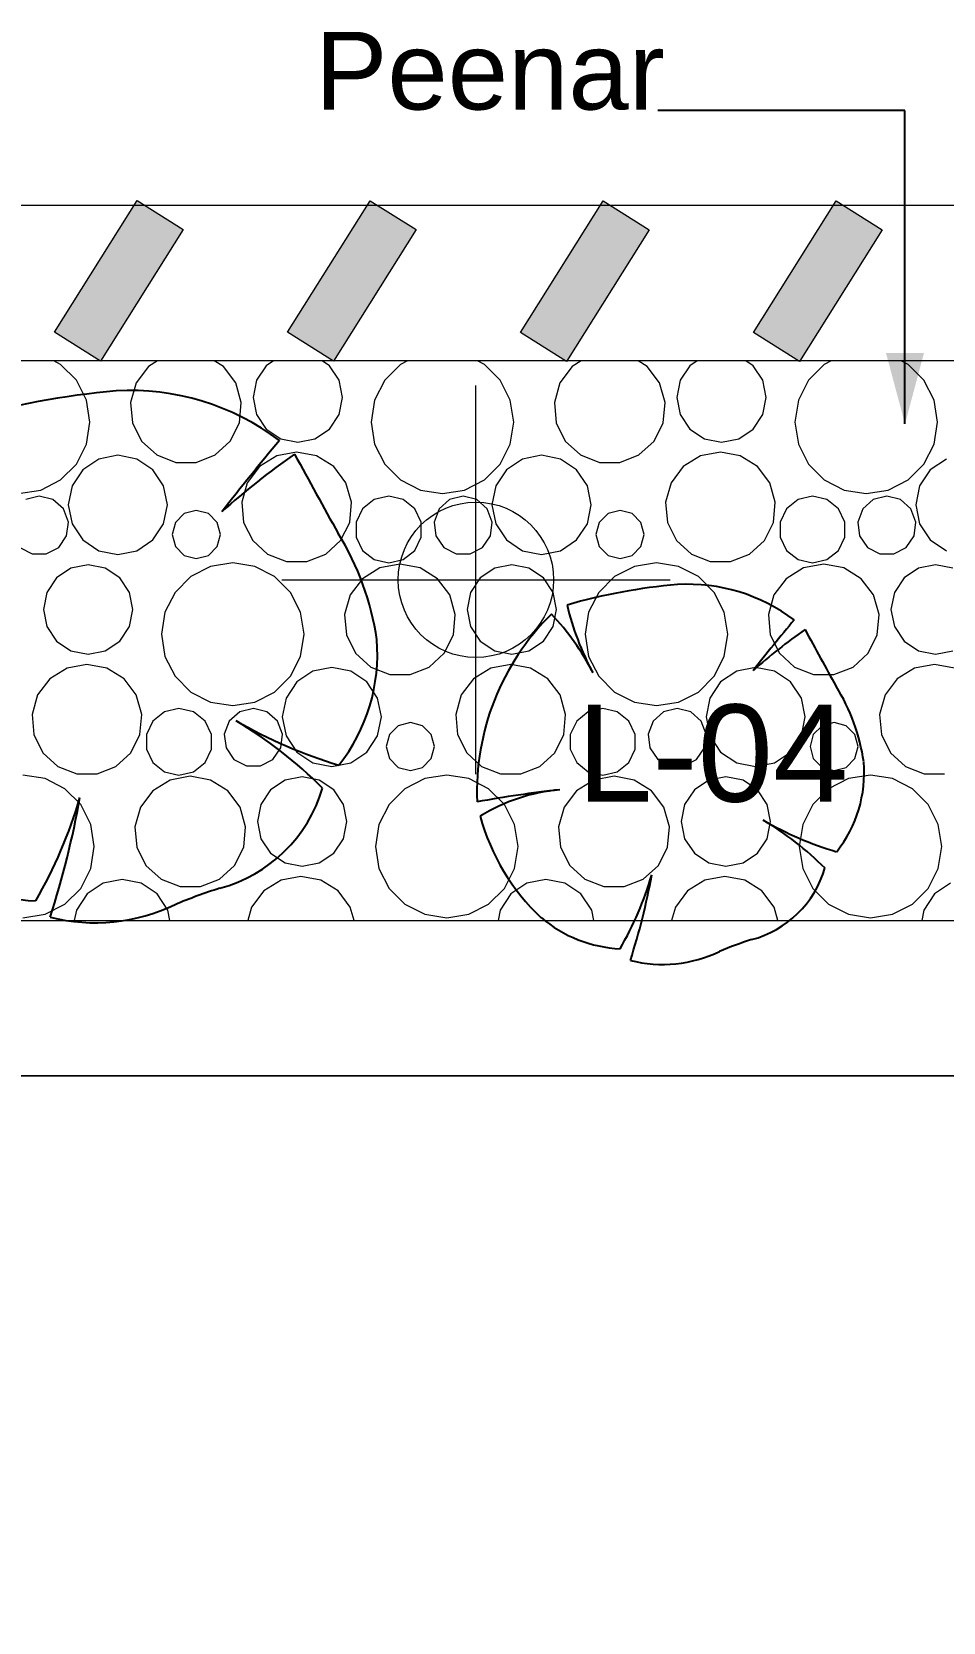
# Model space of a CAD drawing. Header units: millimetres. Extents: x 10585 to 27248, y -6479 to 7523.
# Drawn here: x 16063 to 17237, y 3268 to 5315 of the extents above; entities that cross this region are included whole.
import ezdxf

# ---------------------------------------------------------------- set-up
doc = ezdxf.new("R2010")
doc.units = ezdxf.units.MM
doc.header["$MEASUREMENT"] = 0
doc.layers.add('Dimensioning - General', color=7, linetype='Continuous')
for name, color, linetype, lineweight in [('Dimensioning - General_Pen_No__1', 7, 'Continuous', 13), ('New_0_Pen_No__1', 7, 'Continuous', 13), ('New_0_Pen_No__2', 8, 'Continuous', 15), ('New_Structural - Bearing_Pen_No__1', 7, 'Continuous', 13)]:
    doc.layers.add(name, color=color, linetype=linetype, lineweight=lineweight)
for name, color, linetype, lineweight, true_color in [('New_0_Pen_No__3', 7, 'Continuous', 18, 0xff6600), ('New_2D Drafting - General_Pen_No__3', 7, 'Continuous', 18, 0xff6600), ('New_KKAEV_Pen_No__150', 7, 'Continuous', 25, 0x5b5b00), ('New_Structural - Bearing_Pen_No__102', 7, 'Continuous', 13, 0xcccccc)]:
    doc.layers.add(name, color=color, linetype=linetype, lineweight=lineweight, true_color=true_color)
doc.styles.add('GENERATED_STYLE_1', font='')
doc.styles.get('GENERATED_STYLE_1').set_extended_font_data('Arial')
doc.dimstyles.new('GENERATED_STYLE__2', dxfattribs={"dimtxt": 100, "dimasz": 47.5, "dimexe": 0.18, "dimexo": 0.0625, "dimgap": 0, "dimtad": 1, "dimdec": 0, "dimzin": 0, "dimdsep": 46, "dimtxsty": 'GENERATED_STYLE_1', "dimblk": 'ARROWHEAD_2', "dimblk1": 'ARROWHEAD_2', "dimblk2": 'ARROWHEAD_2', "dimcen": 0.09, "dimse1": 1, "dimse2": 1, "dimclrd": 7, "dimclre": 7, "dimclrt": 7, "dimadec": 0, "dimazin": 0, "dimtfac": 1, "dimtdec": 4, "dimtmove": 0, "dimatfit": 3, "dimfxl": 0, "dimtolj": 1, "dimtzin": 0, "dimarcsym": 0})
doc.dimstyles.new('GENERATED_STYLE__3', dxfattribs={"dimtxt": 0.18, "dimasz": 91.2, "dimexe": 0.18, "dimexo": 0.0625, "dimgap": 0, "dimtad": 0, "dimtih": 1, "dimtoh": 1, "dimdec": 4, "dimzin": 0, "dimdsep": 46, "dimcen": 0.09, "dimadec": 0, "dimazin": 0, "dimtfac": 1, "dimtdec": 4, "dimtmove": 0, "dimatfit": 3, "dimldrblk": 'ARROWHEAD_5', "dimfxl": 0, "dimtolj": 1, "dimtzin": 0, "dimarcsym": 0})

# ---------------------------------------------------------------- blocks, each defined once
blk = doc.blocks.new('*X1')
at = {"layer": 'New_Structural - Bearing_Pen_No__102', "color": 254, "linetype": 'Continuous', "lineweight": 13, "true_color": 0xcccccc}
for p, q in [((16100.5, 4886.9), (16091.6, 4891.4)), ((16120.8, 4866.6), (16100.5, 4886.9)), ((16213.7, 4884.2), (16197.8, 4863.2)), ((16225.4, 4891.4), (16213.7, 4884.2)), ((16310.1, 4884.2), (16298.4, 4891.4)), ((16325.9, 4863.2), (16310.1, 4884.2)), ((16365.2, 4885.2), (16352.8, 4866.5)), ((16374.6, 4891.4), (16365.2, 4885.2)), ((16446.6, 4885.2), (16437.3, 4891.4)), ((16459.1, 4866.5), (16446.6, 4885.2)), ((16538.1, 4886.9), (16517.8, 4866.6)), ((16547, 4891.4), (16538.1, 4886.9)), ((16646.1, 4886.9), (16637.1, 4891.4)), ((16666.4, 4866.6), (16646.1, 4886.9)), ((16759.2, 4884.2), (16743.4, 4863.2)), ((16770.9, 4891.4), (16759.2, 4884.2)), ((16855.6, 4884.2), (16843.9, 4891.4)), ((16871.5, 4863.2), (16855.6, 4884.2)), ((16910.8, 4885.2), (16898.3, 4866.5)), ((16920.1, 4891.4), (16910.8, 4885.2)), ((16992.2, 4885.2), (16982.8, 4891.4)), ((17004.6, 4866.5), (16992.2, 4885.2)), ((17083.7, 4886.9), (17063.4, 4866.6)), ((17092.6, 4891.4), (17083.7, 4886.9)), ((17191.6, 4886.9), (17182.7, 4891.4)), ((17211.9, 4866.6), (17191.6, 4886.9)), ((16133.9, 4841), (16120.8, 4866.6)), ((16197.8, 4863.2), (16190.6, 4837.9)), ((16333.1, 4837.9), (16325.9, 4863.2)), ((16352.8, 4866.5), (16348.4, 4844.5)), ((16463.5, 4844.5), (16459.1, 4866.5)), ((16517.8, 4866.6), (16504.8, 4841)), ((16679.4, 4841), (16666.4, 4866.6)), ((16743.4, 4863.2), (16736.2, 4837.9)), ((16878.7, 4837.9), (16871.5, 4863.2)), ((16898.3, 4866.5), (16894, 4844.5)), ((17009, 4844.5), (17004.6, 4866.5)), ((17063.4, 4866.6), (17050.3, 4841)), ((17225, 4841), (17211.9, 4866.6)), ((16138.3, 4812.6), (16133.9, 4841)), ((16190.6, 4837.9), (16193, 4811.7)), ((16330.7, 4811.7), (16333.1, 4837.9)), ((16348.4, 4844.5), (16352.8, 4822.5)), ((16459.1, 4822.5), (16463.5, 4844.5)), ((16504.8, 4841), (16500.3, 4812.6)), ((16683.9, 4812.6), (16679.4, 4841)), ((16736.2, 4837.9), (16738.6, 4811.7)), ((16876.3, 4811.7), (16878.7, 4837.9)), ((16894, 4844.5), (16898.3, 4822.5)), ((17004.6, 4822.5), (17009, 4844.5)), ((17050.3, 4841), (17045.8, 4812.6)), ((17229.5, 4812.6), (17225, 4841)), ((16133.9, 4784.2), (16138.3, 4812.6)), ((16193, 4811.7), (16204.8, 4788.1)), ((16319, 4788.1), (16330.7, 4811.7)), ((16352.8, 4822.5), (16365.2, 4803.8)), ((16446.6, 4803.8), (16459.1, 4822.5)), ((16500.3, 4812.6), (16504.8, 4784.2)), ((16679.4, 4784.2), (16683.9, 4812.6)), ((16738.6, 4811.7), (16750.3, 4788.1)), ((16864.5, 4788.1), (16876.3, 4811.7)), ((16898.3, 4822.5), (16910.8, 4803.8)), ((16992.2, 4803.8), (17004.6, 4822.5)), ((17045.8, 4812.6), (17050.3, 4784.2)), ((17225, 4784.2), (17229.5, 4812.6)), ((16365.2, 4803.8), (16383.9, 4791.3)), ((16383.9, 4791.3), (16405.9, 4787)), ((16405.9, 4787), (16427.9, 4791.3)), ((16427.9, 4791.3), (16446.6, 4803.8)), ((16910.8, 4803.8), (16929.5, 4791.3)), ((16929.5, 4791.3), (16951.5, 4787)), ((16951.5, 4787), (16973.5, 4791.3)), ((16973.5, 4791.3), (16992.2, 4803.8)), ((16120.8, 4758.6), (16133.9, 4784.2)), ((16174.2, 4770), (16149.8, 4765.2)), ((16198.6, 4765.2), (16174.2, 4770)), ((16204.8, 4788.1), (16224.2, 4770.4)), ((16224.2, 4770.4), (16248.7, 4760.9)), ((16275, 4760.9), (16299.5, 4770.4)), ((16299.5, 4770.4), (16319, 4788.1)), ((16404.4, 4773.9), (16378.8, 4769.1)), ((16430, 4769.1), (16404.4, 4773.9)), ((16504.8, 4784.2), (16517.8, 4758.6)), ((16666.4, 4758.6), (16679.4, 4784.2)), ((16719.7, 4770), (16695.3, 4765.2)), ((16744.2, 4765.2), (16719.7, 4770)), ((16750.3, 4788.1), (16769.8, 4770.4)), ((16769.8, 4770.4), (16794.3, 4760.9)), ((16820.6, 4760.9), (16845.1, 4770.4)), ((16845.1, 4770.4), (16864.5, 4788.1)), ((16950, 4773.9), (16924.3, 4769.1)), ((16975.6, 4769.1), (16950, 4773.9)), ((17050.3, 4784.2), (17063.4, 4758.6)), ((17211.9, 4758.6), (17225, 4784.2)), ((16100.5, 4738.3), (16120.8, 4758.6)), ((16129.1, 4751.3), (16115.2, 4730.6)), ((16149.8, 4765.2), (16129.1, 4751.3)), ((16219.3, 4751.3), (16198.6, 4765.2)), ((16233.2, 4730.6), (16219.3, 4751.3)), ((16248.7, 4760.9), (16275, 4760.9)), ((16356.6, 4755.4), (16340.9, 4734.6)), ((16378.8, 4769.1), (16356.6, 4755.4)), ((16452.2, 4755.4), (16430, 4769.1)), ((16467.9, 4734.6), (16452.2, 4755.4)), ((16517.8, 4758.6), (16538.1, 4738.3)), ((16646.1, 4738.3), (16666.4, 4758.6)), ((16674.6, 4751.3), (16660.8, 4730.6)), ((16695.3, 4765.2), (16674.6, 4751.3)), ((16764.9, 4751.3), (16744.2, 4765.2)), ((16778.7, 4730.6), (16764.9, 4751.3)), ((16794.3, 4760.9), (16820.6, 4760.9)), ((16902.2, 4755.4), (16886.4, 4734.6)), ((16924.3, 4769.1), (16902.2, 4755.4)), ((16997.8, 4755.4), (16975.6, 4769.1)), ((17013.5, 4734.6), (16997.8, 4755.4)), ((17063.4, 4758.6), (17083.7, 4738.3)), ((17191.6, 4738.3), (17211.9, 4758.6)), ((17220.2, 4751.3), (17206.3, 4730.6)), ((17240.9, 4765.2), (17220.2, 4751.3)), ((16074.9, 4725.3), (16100.5, 4738.3)), ((16115.2, 4730.6), (16110.4, 4706.2)), ((16238, 4706.2), (16233.2, 4730.6)), ((16340.9, 4734.6), (16333.7, 4709.5)), ((16475.1, 4709.5), (16467.9, 4734.6)), ((16538.1, 4738.3), (16563.7, 4725.3)), ((16620.5, 4725.3), (16646.1, 4738.3)), ((16660.8, 4730.6), (16655.9, 4706.2)), ((16783.6, 4706.2), (16778.7, 4730.6)), ((16886.4, 4734.6), (16879.3, 4709.5)), ((17020.6, 4709.5), (17013.5, 4734.6)), ((17083.7, 4738.3), (17109.3, 4725.3)), ((17166, 4725.3), (17191.6, 4738.3)), ((17206.3, 4730.6), (17201.5, 4706.2)), ((16046.5, 4720.8), (16074.9, 4725.3)), ((16073.1, 4717.2), (16055.6, 4712.9)), ((16090.6, 4712.9), (16073.1, 4717.2)), ((16104.1, 4701), (16090.6, 4712.9)), ((16333.7, 4709.5), (16336.1, 4683.5)), ((16472.7, 4683.5), (16475.1, 4709.5)), ((16504.3, 4712.9), (16489.4, 4701)), ((16522.9, 4717.2), (16504.3, 4712.9)), ((16541.5, 4712.9), (16522.9, 4717.2)), ((16556.5, 4701), (16541.5, 4712.9)), ((16563.7, 4725.3), (16592.1, 4720.8)), ((16601.2, 4712.9), (16587.7, 4701)), ((16592.1, 4720.8), (16620.5, 4725.3)), ((16618.7, 4717.2), (16601.2, 4712.9)), ((16636.2, 4712.9), (16618.7, 4717.2)), ((16649.6, 4701), (16636.2, 4712.9)), ((16879.3, 4709.5), (16881.7, 4683.5)), ((17018.2, 4683.5), (17020.6, 4709.5)), ((17049.9, 4712.9), (17035, 4701)), ((17068.5, 4717.2), (17049.9, 4712.9)), ((17087.1, 4712.9), (17068.5, 4717.2)), ((17102, 4701), (17087.1, 4712.9)), ((17109.3, 4725.3), (17137.7, 4720.8)), ((17146.8, 4712.9), (17133.3, 4701)), ((17137.7, 4720.8), (17166, 4725.3)), ((17164.2, 4717.2), (17146.8, 4712.9)), ((17181.7, 4712.9), (17164.2, 4717.2)), ((17195.2, 4701), (17181.7, 4712.9)), ((16110.5, 4684.1), (16104.1, 4701)), ((16110.4, 4706.2), (16115.2, 4681.8)), ((16233.2, 4681.8), (16238, 4706.2)), ((16259.7, 4694.9), (16248.4, 4683.6)), ((16275.2, 4699.1), (16259.7, 4694.9)), ((16290.8, 4694.9), (16275.2, 4699.1)), ((16302.1, 4683.6), (16290.8, 4694.9)), ((16489.4, 4701), (16481.1, 4683.8)), ((16564.8, 4683.8), (16556.5, 4701)), ((16587.7, 4701), (16581.3, 4684.1)), ((16656, 4684.1), (16649.6, 4701)), ((16655.9, 4706.2), (16660.8, 4681.8)), ((16778.7, 4681.8), (16783.6, 4706.2)), ((16805.3, 4694.9), (16793.9, 4683.6)), ((16820.8, 4699.1), (16805.3, 4694.9)), ((16836.3, 4694.9), (16820.8, 4699.1)), ((16847.7, 4683.6), (16836.3, 4694.9)), ((17035, 4701), (17026.7, 4683.8)), ((17110.3, 4683.8), (17102, 4701)), ((17133.3, 4701), (17126.9, 4684.1)), ((17201.6, 4684.1), (17195.2, 4701)), ((17201.5, 4706.2), (17206.3, 4681.8)), ((16108.3, 4666.3), (16110.5, 4684.1)), ((16115.2, 4681.8), (16129.1, 4661.1)), ((16219.3, 4661.1), (16233.2, 4681.8)), ((16248.4, 4683.6), (16244.2, 4668.1)), ((16244.2, 4668.1), (16248.4, 4652.6)), ((16306.3, 4668.1), (16302.1, 4683.6)), ((16302.1, 4652.6), (16306.3, 4668.1)), ((16336.1, 4683.5), (16347.8, 4660.2)), ((16461, 4660.2), (16472.7, 4683.5)), ((16481.1, 4683.8), (16481.1, 4664.8)), ((16564.8, 4664.8), (16564.8, 4683.8)), ((16581.3, 4684.1), (16583.5, 4666.3)), ((16653.9, 4666.3), (16656, 4684.1)), ((16660.8, 4681.8), (16674.6, 4661.1)), ((16764.9, 4661.1), (16778.7, 4681.8)), ((16793.9, 4683.6), (16789.8, 4668.1)), ((16789.8, 4668.1), (16793.9, 4652.6)), ((16851.8, 4668.1), (16847.7, 4683.6)), ((16847.7, 4652.6), (16851.8, 4668.1)), ((16881.7, 4683.5), (16893.3, 4660.2)), ((17006.6, 4660.2), (17018.2, 4683.5)), ((17026.7, 4683.8), (17026.7, 4664.8)), ((17110.3, 4664.8), (17110.3, 4683.8)), ((17126.9, 4684.1), (17129.1, 4666.3)), ((17199.4, 4666.3), (17201.6, 4684.1)), ((17206.3, 4681.8), (17220.2, 4661.1)), ((16048.2, 4651.5), (16064.1, 4643.1)), ((16082.1, 4643.1), (16098.1, 4651.5)), ((16098.1, 4651.5), (16108.3, 4666.3)), ((16129.1, 4661.1), (16149.8, 4647.2)), ((16149.8, 4647.2), (16174.2, 4642.4)), ((16174.2, 4642.4), (16198.6, 4647.2)), ((16198.6, 4647.2), (16219.3, 4661.1)), ((16248.4, 4652.6), (16259.7, 4641.2)), ((16290.8, 4641.2), (16302.1, 4652.6)), ((16347.8, 4660.2), (16367, 4642.6)), ((16441.8, 4642.6), (16461, 4660.2)), ((16481.1, 4664.8), (16489.4, 4647.6)), ((16489.4, 4647.6), (16504.3, 4635.7)), ((16541.5, 4635.7), (16556.5, 4647.6)), ((16556.5, 4647.6), (16564.8, 4664.8)), ((16583.5, 4666.3), (16593.7, 4651.5)), ((16593.7, 4651.5), (16609.7, 4643.1)), ((16627.7, 4643.1), (16643.6, 4651.5)), ((16643.6, 4651.5), (16653.9, 4666.3)), ((16674.6, 4661.1), (16695.3, 4647.2)), ((16695.3, 4647.2), (16719.7, 4642.4)), ((16719.7, 4642.4), (16744.2, 4647.2)), ((16744.2, 4647.2), (16764.9, 4661.1)), ((16793.9, 4652.6), (16805.3, 4641.2)), ((16836.3, 4641.2), (16847.7, 4652.6)), ((16893.3, 4660.2), (16912.6, 4642.6)), ((16987.3, 4642.6), (17006.6, 4660.2)), ((17026.7, 4664.8), (17035, 4647.6)), ((17035, 4647.6), (17049.9, 4635.7)), ((17087.1, 4635.7), (17102, 4647.6)), ((17102, 4647.6), (17110.3, 4664.8)), ((17129.1, 4666.3), (17139.3, 4651.5)), ((17139.3, 4651.5), (17155.2, 4643.1)), ((17173.2, 4643.1), (17189.2, 4651.5)), ((17189.2, 4651.5), (17199.4, 4666.3)), ((17220.2, 4661.1), (17240.9, 4647.2)), ((16064.1, 4643.1), (16082.1, 4643.1)), ((16135.9, 4629), (16113.9, 4624.7)), ((16157.9, 4624.7), (16135.9, 4629)), ((16259.7, 4641.2), (16275.2, 4637.1)), ((16293.7, 4626.9), (16268.1, 4613.9)), ((16275.2, 4637.1), (16290.8, 4641.2)), ((16322.1, 4631.4), (16293.7, 4626.9)), ((16350.5, 4626.9), (16322.1, 4631.4)), ((16376.1, 4613.9), (16350.5, 4626.9)), ((16367, 4642.6), (16391.4, 4633.2)), ((16391.4, 4633.2), (16417.4, 4633.2)), ((16417.4, 4633.2), (16441.8, 4642.6)), ((16504.3, 4635.7), (16522.9, 4631.4)), ((16537.4, 4629.8), (16511.6, 4625)), ((16522.9, 4631.4), (16541.5, 4635.7)), ((16563.3, 4625), (16537.4, 4629.8)), ((16609.7, 4643.1), (16627.7, 4643.1)), ((16681.5, 4629), (16659.5, 4624.7)), ((16703.5, 4624.7), (16681.5, 4629)), ((16805.3, 4641.2), (16820.8, 4637.1)), ((16839.3, 4626.9), (16813.7, 4613.9)), ((16820.8, 4637.1), (16836.3, 4641.2)), ((16867.7, 4631.4), (16839.3, 4626.9)), ((16896, 4626.9), (16867.7, 4631.4)), ((16921.6, 4613.9), (16896, 4626.9)), ((16912.6, 4642.6), (16936.9, 4633.2)), ((16936.9, 4633.2), (16963, 4633.2)), ((16963, 4633.2), (16987.3, 4642.6)), ((17049.9, 4635.7), (17068.5, 4631.4)), ((17083, 4629.8), (17057.1, 4625)), ((17068.5, 4631.4), (17087.1, 4635.7)), ((17108.8, 4625), (17083, 4629.8)), ((17155.2, 4643.1), (17173.2, 4643.1)), ((17227, 4629), (17205, 4624.7)), ((17249.1, 4624.7), (17227, 4629)), ((16095.2, 4612.2), (16082.8, 4593.5)), ((16113.9, 4624.7), (16095.2, 4612.2)), ((16176.6, 4612.2), (16157.9, 4624.7)), ((16189.1, 4593.5), (16176.6, 4612.2)), ((16268.1, 4613.9), (16247.8, 4593.6)), ((16396.4, 4593.6), (16376.1, 4613.9)), ((16489.2, 4611.2), (16473.4, 4590.2)), ((16511.6, 4625), (16489.2, 4611.2)), ((16585.6, 4611.2), (16563.3, 4625)), ((16601.5, 4590.2), (16585.6, 4611.2)), ((16640.8, 4612.2), (16628.3, 4593.5)), ((16659.5, 4624.7), (16640.8, 4612.2)), ((16722.2, 4612.2), (16703.5, 4624.7)), ((16734.6, 4593.5), (16722.2, 4612.2)), ((16813.7, 4613.9), (16793.4, 4593.6)), ((16941.9, 4593.6), (16921.6, 4613.9)), ((17034.8, 4611.2), (17018.9, 4590.2)), ((17057.1, 4625), (17034.8, 4611.2)), ((17131.2, 4611.2), (17108.8, 4625)), ((17147.1, 4590.2), (17131.2, 4611.2)), ((17186.4, 4612.2), (17173.9, 4593.5)), ((17205, 4624.7), (17186.4, 4612.2)), ((16082.8, 4593.5), (16078.4, 4571.5)), ((16193.5, 4571.5), (16189.1, 4593.5)), ((16247.8, 4593.6), (16234.8, 4568)), ((16409.4, 4568), (16396.4, 4593.6)), ((16473.4, 4590.2), (16466.2, 4564.9)), ((16608.7, 4564.9), (16601.5, 4590.2)), ((16628.3, 4593.5), (16624, 4571.5)), ((16739, 4571.5), (16734.6, 4593.5)), ((16793.4, 4593.6), (16780.3, 4568)), ((16955, 4568), (16941.9, 4593.6)), ((17018.9, 4590.2), (17011.7, 4564.9)), ((17154.3, 4564.9), (17147.1, 4590.2)), ((17173.9, 4593.5), (17169.5, 4571.5)), ((16078.4, 4571.5), (16082.8, 4549.5)), ((16189.1, 4549.5), (16193.5, 4571.5)), ((16234.8, 4568), (16230.3, 4539.6)), ((16413.9, 4539.6), (16409.4, 4568)), ((16466.2, 4564.9), (16468.6, 4538.7)), ((16606.3, 4538.7), (16608.7, 4564.9)), ((16624, 4571.5), (16628.3, 4549.5)), ((16734.6, 4549.5), (16739, 4571.5)), ((16780.3, 4568), (16775.8, 4539.6)), ((16959.5, 4539.6), (16955, 4568)), ((17011.7, 4564.9), (17014.2, 4538.7)), ((17151.8, 4538.7), (17154.3, 4564.9)), ((17169.5, 4571.5), (17173.9, 4549.5)), ((16082.8, 4549.5), (16095.2, 4530.8)), ((16176.6, 4530.8), (16189.1, 4549.5)), ((16628.3, 4549.5), (16640.8, 4530.8)), ((16722.2, 4530.8), (16734.6, 4549.5)), ((17173.9, 4549.5), (17186.4, 4530.8)), ((16095.2, 4530.8), (16113.9, 4518.4)), ((16157.9, 4518.4), (16176.6, 4530.8)), ((16230.3, 4539.6), (16234.8, 4511.2)), ((16409.4, 4511.2), (16413.9, 4539.6)), ((16468.6, 4538.7), (16480.3, 4515.2)), ((16594.5, 4515.2), (16606.3, 4538.7)), ((16640.8, 4530.8), (16659.5, 4518.4)), ((16703.5, 4518.4), (16722.2, 4530.8)), ((16775.8, 4539.6), (16780.3, 4511.2)), ((16955, 4511.2), (16959.5, 4539.6)), ((17014.2, 4538.7), (17025.9, 4515.2)), ((17140.1, 4515.2), (17151.8, 4538.7)), ((17186.4, 4530.8), (17205, 4518.4)), ((16113.9, 4518.4), (16135.9, 4514)), ((16135.9, 4514), (16157.9, 4518.4)), ((16234.8, 4511.2), (16247.8, 4485.6)), ((16396.4, 4485.6), (16409.4, 4511.2)), ((16480.3, 4515.2), (16499.8, 4497.4)), ((16575.1, 4497.4), (16594.5, 4515.2)), ((16659.5, 4518.4), (16681.5, 4514)), ((16681.5, 4514), (16703.5, 4518.4)), ((16780.3, 4511.2), (16793.4, 4485.6)), ((16941.9, 4485.6), (16955, 4511.2)), ((17025.9, 4515.2), (17045.3, 4497.4)), ((17120.7, 4497.4), (17140.1, 4515.2)), ((17205, 4518.4), (17227, 4514)), ((17227, 4514), (17249.1, 4518.4)), ((16108.8, 4496.1), (16086.6, 4482.4)), ((16134.4, 4500.9), (16108.8, 4496.1)), ((16160, 4496.1), (16134.4, 4500.9)), ((16182.2, 4482.4), (16160, 4496.1)), ((16247.8, 4485.6), (16268.1, 4465.3)), ((16376.1, 4465.3), (16396.4, 4485.6)), ((16425.3, 4492.2), (16404.6, 4478.3)), ((16449.7, 4497), (16425.3, 4492.2)), ((16474.2, 4492.2), (16449.7, 4497)), ((16494.9, 4478.3), (16474.2, 4492.2)), ((16499.8, 4497.4), (16524.3, 4487.9)), ((16524.3, 4487.9), (16550.6, 4487.9)), ((16550.6, 4487.9), (16575.1, 4497.4)), ((16654.3, 4496.1), (16632.2, 4482.4)), ((16680, 4500.9), (16654.3, 4496.1)), ((16705.6, 4496.1), (16680, 4500.9)), ((16727.8, 4482.4), (16705.6, 4496.1)), ((16793.4, 4485.6), (16813.7, 4465.3)), ((16921.6, 4465.3), (16941.9, 4485.6)), ((16970.9, 4492.2), (16950.2, 4478.3)), ((16995.3, 4497), (16970.9, 4492.2)), ((17019.7, 4492.2), (16995.3, 4497)), ((17040.4, 4478.3), (17019.7, 4492.2)), ((17045.3, 4497.4), (17069.8, 4487.9)), ((17069.8, 4487.9), (17096.1, 4487.9)), ((17096.1, 4487.9), (17120.7, 4497.4)), ((17199.9, 4496.1), (17177.7, 4482.4)), ((17225.5, 4500.9), (17199.9, 4496.1)), ((17251.2, 4496.1), (17225.5, 4500.9)), ((16086.6, 4482.4), (16070.9, 4461.6)), ((16197.9, 4461.6), (16182.2, 4482.4)), ((16268.1, 4465.3), (16293.7, 4452.3)), ((16350.5, 4452.3), (16376.1, 4465.3)), ((16404.6, 4478.3), (16390.8, 4457.6)), ((16508.7, 4457.6), (16494.9, 4478.3)), ((16632.2, 4482.4), (16616.4, 4461.6)), ((16743.5, 4461.6), (16727.8, 4482.4)), ((16813.7, 4465.3), (16839.3, 4452.3)), ((16896, 4452.3), (16921.6, 4465.3)), ((16950.2, 4478.3), (16936.3, 4457.6)), ((17054.3, 4457.6), (17040.4, 4478.3)), ((17177.7, 4482.4), (17162, 4461.6)), ((16070.9, 4461.6), (16063.7, 4436.5)), ((16205.1, 4436.5), (16197.9, 4461.6)), ((16252.9, 4444.2), (16234.3, 4439.9)), ((16271.5, 4439.9), (16252.9, 4444.2)), ((16293.7, 4452.3), (16322.1, 4447.8)), ((16322.1, 4447.8), (16350.5, 4452.3)), ((16348.7, 4444.2), (16331.2, 4439.9)), ((16366.2, 4439.9), (16348.7, 4444.2)), ((16390.8, 4457.6), (16385.9, 4433.2)), ((16513.6, 4433.2), (16508.7, 4457.6)), ((16616.4, 4461.6), (16609.3, 4436.5)), ((16750.6, 4436.5), (16743.5, 4461.6)), ((16798.5, 4444.2), (16779.9, 4439.9)), ((16817.1, 4439.9), (16798.5, 4444.2)), ((16839.3, 4452.3), (16867.7, 4447.8)), ((16867.7, 4447.8), (16896, 4452.3)), ((16894.2, 4444.2), (16876.8, 4439.9)), ((16911.7, 4439.9), (16894.2, 4444.2)), ((16936.3, 4457.6), (16931.5, 4433.2)), ((17059.1, 4433.2), (17054.3, 4457.6)), ((17162, 4461.6), (17154.9, 4436.5)), ((16063.7, 4436.5), (16066.1, 4410.5)), ((16202.7, 4410.5), (16205.1, 4436.5)), ((16219.4, 4428), (16211.1, 4410.8)), ((16234.3, 4439.9), (16219.4, 4428)), ((16286.5, 4428), (16271.5, 4439.9)), ((16294.8, 4410.8), (16286.5, 4428)), ((16317.7, 4428), (16311.3, 4411.2)), ((16331.2, 4439.9), (16317.7, 4428)), ((16379.6, 4428), (16366.2, 4439.9)), ((16386, 4411.2), (16379.6, 4428)), ((16385.9, 4433.2), (16390.8, 4408.8)), ((16508.7, 4408.8), (16513.6, 4433.2)), ((16535.3, 4421.9), (16523.9, 4410.6)), ((16550.8, 4426.1), (16535.3, 4421.9)), ((16566.3, 4421.9), (16550.8, 4426.1)), ((16577.7, 4410.6), (16566.3, 4421.9)), ((16609.3, 4436.5), (16611.7, 4410.5)), ((16748.2, 4410.5), (16750.6, 4436.5)), ((16765, 4428), (16756.7, 4410.8)), ((16779.9, 4439.9), (16765, 4428)), ((16832, 4428), (16817.1, 4439.9)), ((16840.3, 4410.8), (16832, 4428)), ((16863.3, 4428), (16856.9, 4411.2)), ((16876.8, 4439.9), (16863.3, 4428)), ((16925.2, 4428), (16911.7, 4439.9)), ((16931.6, 4411.2), (16925.2, 4428)), ((16931.5, 4433.2), (16936.3, 4408.8)), ((17054.3, 4408.8), (17059.1, 4433.2)), ((17080.9, 4421.9), (17069.5, 4410.6)), ((17096.4, 4426.1), (17080.9, 4421.9)), ((17111.9, 4421.9), (17096.4, 4426.1)), ((17123.2, 4410.6), (17111.9, 4421.9)), ((17154.9, 4436.5), (17157.3, 4410.5)), ((16066.1, 4410.5), (16077.8, 4387.2)), ((16191, 4387.2), (16202.7, 4410.5)), ((16211.1, 4410.8), (16211.1, 4391.8)), ((16294.8, 4391.8), (16294.8, 4410.8)), ((16311.3, 4411.2), (16313.5, 4393.3)), ((16383.9, 4393.3), (16386, 4411.2)), ((16390.8, 4408.8), (16404.6, 4388.1)), ((16494.9, 4388.1), (16508.7, 4408.8)), ((16523.9, 4410.6), (16519.8, 4395.1)), ((16581.8, 4395.1), (16577.7, 4410.6)), ((16611.7, 4410.5), (16623.3, 4387.2)), ((16736.6, 4387.2), (16748.2, 4410.5)), ((16756.7, 4410.8), (16756.7, 4391.8)), ((16840.3, 4391.8), (16840.3, 4410.8)), ((16856.9, 4411.2), (16859.1, 4393.3)), ((16929.4, 4393.3), (16931.6, 4411.2)), ((16936.3, 4408.8), (16950.2, 4388.1)), ((17040.4, 4388.1), (17054.3, 4408.8)), ((17069.5, 4410.6), (17065.4, 4395.1)), ((17127.4, 4395.1), (17123.2, 4410.6)), ((17157.3, 4410.5), (17168.9, 4387.2)), ((16077.8, 4387.2), (16097, 4369.6)), ((16171.8, 4369.6), (16191, 4387.2)), ((16211.1, 4391.8), (16219.4, 4374.6)), ((16286.5, 4374.6), (16294.8, 4391.8)), ((16313.5, 4393.3), (16323.7, 4378.5)), ((16373.6, 4378.5), (16383.9, 4393.3)), ((16404.6, 4388.1), (16425.3, 4374.2)), ((16474.2, 4374.2), (16494.9, 4388.1)), ((16519.8, 4395.1), (16523.9, 4379.6)), ((16577.7, 4379.6), (16581.8, 4395.1)), ((16623.3, 4387.2), (16642.6, 4369.6)), ((16717.3, 4369.6), (16736.6, 4387.2)), ((16756.7, 4391.8), (16765, 4374.6)), ((16832, 4374.6), (16840.3, 4391.8)), ((16859.1, 4393.3), (16869.3, 4378.5)), ((16919.2, 4378.5), (16929.4, 4393.3)), ((16950.2, 4388.1), (16970.9, 4374.2)), ((17019.7, 4374.2), (17040.4, 4388.1)), ((17065.4, 4395.1), (17069.5, 4379.6)), ((17123.2, 4379.6), (17127.4, 4395.1)), ((17168.9, 4387.2), (17188.2, 4369.6)), ((16097, 4369.6), (16121.4, 4360.2)), ((16121.4, 4360.2), (16147.4, 4360.2)), ((16147.4, 4360.2), (16171.8, 4369.6)), ((16219.4, 4374.6), (16234.3, 4362.7)), ((16234.3, 4362.7), (16252.9, 4358.4)), ((16252.9, 4358.4), (16271.5, 4362.7)), ((16271.5, 4362.7), (16286.5, 4374.6)), ((16323.7, 4378.5), (16339.7, 4370.1)), ((16339.7, 4370.1), (16357.7, 4370.1)), ((16357.7, 4370.1), (16373.6, 4378.5)), ((16425.3, 4374.2), (16449.7, 4369.4)), ((16449.7, 4369.4), (16474.2, 4374.2)), ((16523.9, 4379.6), (16535.3, 4368.2)), ((16535.3, 4368.2), (16550.8, 4364.1)), ((16550.8, 4364.1), (16566.3, 4368.2)), ((16566.3, 4368.2), (16577.7, 4379.6)), ((16642.6, 4369.6), (16666.9, 4360.2)), ((16666.9, 4360.2), (16693, 4360.2)), ((16693, 4360.2), (16717.3, 4369.6)), ((16765, 4374.6), (16779.9, 4362.7)), ((16779.9, 4362.7), (16798.5, 4358.4)), ((16798.5, 4358.4), (16817.1, 4362.7)), ((16817.1, 4362.7), (16832, 4374.6)), ((16869.3, 4378.5), (16885.2, 4370.1)), ((16885.2, 4370.1), (16903.2, 4370.1)), ((16903.2, 4370.1), (16919.2, 4378.5)), ((16970.9, 4374.2), (16995.3, 4369.4)), ((16995.3, 4369.4), (17019.7, 4374.2)), ((17069.5, 4379.6), (17080.9, 4368.2)), ((17080.9, 4368.2), (17096.4, 4364.1)), ((17096.4, 4364.1), (17111.9, 4368.2)), ((17111.9, 4368.2), (17123.2, 4379.6)), ((17188.2, 4369.6), (17212.5, 4360.2)), ((17212.5, 4360.2), (17238.6, 4360.2)), ((16080.5, 4353.9), (16052.1, 4358.4)), ((16106.1, 4340.9), (16080.5, 4353.9)), ((16126.4, 4320.6), (16106.1, 4340.9)), ((16241.6, 4352), (16219.2, 4338.2)), ((16267.4, 4356.8), (16241.6, 4352)), ((16293.3, 4352), (16267.4, 4356.8)), ((16315.6, 4338.2), (16293.3, 4352)), ((16389.5, 4351.7), (16370.8, 4339.2)), ((16411.5, 4356), (16389.5, 4351.7)), ((16433.5, 4351.7), (16411.5, 4356)), ((16452.2, 4339.2), (16433.5, 4351.7)), ((16543.7, 4340.9), (16523.4, 4320.6)), ((16569.3, 4353.9), (16543.7, 4340.9)), ((16597.7, 4358.4), (16569.3, 4353.9)), ((16626, 4353.9), (16597.7, 4358.4)), ((16651.6, 4340.9), (16626, 4353.9)), ((16671.9, 4320.6), (16651.6, 4340.9)), ((16787.1, 4352), (16764.8, 4338.2)), ((16813, 4356.8), (16787.1, 4352)), ((16838.8, 4352), (16813, 4356.8)), ((16861.2, 4338.2), (16838.8, 4352)), ((16935, 4351.7), (16916.4, 4339.2)), ((16957, 4356), (16935, 4351.7)), ((16979.1, 4351.7), (16957, 4356)), ((16997.7, 4339.2), (16979.1, 4351.7)), ((17089.2, 4340.9), (17068.9, 4320.6)), ((17114.8, 4353.9), (17089.2, 4340.9)), ((17143.2, 4358.4), (17114.8, 4353.9)), ((17171.6, 4353.9), (17143.2, 4358.4)), ((17197.2, 4340.9), (17171.6, 4353.9)), ((17217.5, 4320.6), (17197.2, 4340.9)), ((16139.4, 4295), (16126.4, 4320.6)), ((16219.2, 4338.2), (16203.4, 4317.2)), ((16331.5, 4317.2), (16315.6, 4338.2)), ((16358.3, 4320.5), (16354, 4298.5)), ((16370.8, 4339.2), (16358.3, 4320.5)), ((16464.6, 4320.5), (16452.2, 4339.2)), ((16469, 4298.5), (16464.6, 4320.5)), ((16523.4, 4320.6), (16510.3, 4295)), ((16685, 4295), (16671.9, 4320.6)), ((16764.8, 4338.2), (16748.9, 4317.2)), ((16877.1, 4317.2), (16861.2, 4338.2)), ((16903.9, 4320.5), (16899.5, 4298.5)), ((16916.4, 4339.2), (16903.9, 4320.5)), ((17010.2, 4320.5), (16997.7, 4339.2)), ((17014.6, 4298.5), (17010.2, 4320.5)), ((17068.9, 4320.6), (17055.9, 4295)), ((17230.5, 4295), (17217.5, 4320.6)), ((16203.4, 4317.2), (16196.2, 4291.9)), ((16338.7, 4291.9), (16331.5, 4317.2)), ((16748.9, 4317.2), (16741.7, 4291.9)), ((16884.3, 4291.9), (16877.1, 4317.2)), ((16143.9, 4266.6), (16139.4, 4295)), ((16196.2, 4291.9), (16198.6, 4265.7)), ((16336.3, 4265.7), (16338.7, 4291.9)), ((16354, 4298.5), (16358.3, 4276.5)), ((16464.6, 4276.5), (16469, 4298.5)), ((16510.3, 4295), (16505.8, 4266.6)), ((16689.5, 4266.6), (16685, 4295)), ((16741.7, 4291.9), (16744.2, 4265.7)), ((16881.8, 4265.7), (16884.3, 4291.9)), ((16899.5, 4298.5), (16903.9, 4276.5)), ((17010.2, 4276.5), (17014.6, 4298.5)), ((17055.9, 4295), (17051.4, 4266.6)), ((17235, 4266.6), (17230.5, 4295)), ((16139.4, 4238.2), (16143.9, 4266.6)), ((16198.6, 4265.7), (16210.3, 4242.2)), ((16324.5, 4242.2), (16336.3, 4265.7)), ((16358.3, 4276.5), (16370.8, 4257.8)), ((16370.8, 4257.8), (16389.5, 4245.4)), ((16433.5, 4245.4), (16452.2, 4257.8)), ((16452.2, 4257.8), (16464.6, 4276.5)), ((16505.8, 4266.6), (16510.3, 4238.2)), ((16685, 4238.2), (16689.5, 4266.6)), ((16744.2, 4265.7), (16755.9, 4242.2)), ((16870.1, 4242.2), (16881.8, 4265.7)), ((16903.9, 4276.5), (16916.4, 4257.8)), ((16916.4, 4257.8), (16935, 4245.4)), ((16979.1, 4245.4), (16997.7, 4257.8)), ((16997.7, 4257.8), (17010.2, 4276.5)), ((17051.4, 4266.6), (17055.9, 4238.2)), ((17230.5, 4238.2), (17235, 4266.6)), ((16126.4, 4212.6), (16139.4, 4238.2)), ((16210.3, 4242.2), (16229.8, 4224.4)), ((16305.1, 4224.4), (16324.5, 4242.2)), ((16389.5, 4245.4), (16411.5, 4241)), ((16411.5, 4241), (16433.5, 4245.4)), ((16510.3, 4238.2), (16523.4, 4212.6)), ((16671.9, 4212.6), (16685, 4238.2)), ((16755.9, 4242.2), (16775.3, 4224.4)), ((16850.7, 4224.4), (16870.1, 4242.2)), ((16935, 4245.4), (16957, 4241)), ((16957, 4241), (16979.1, 4245.4)), ((17055.9, 4238.2), (17068.9, 4212.6)), ((17217.5, 4212.6), (17230.5, 4238.2)), ((16155.3, 4219.2), (16134.6, 4205.4)), ((16179.7, 4224), (16155.3, 4219.2)), ((16204.2, 4219.2), (16179.7, 4224)), ((16224.9, 4205.4), (16204.2, 4219.2)), ((16229.8, 4224.4), (16254.3, 4214.9)), ((16280.6, 4214.9), (16305.1, 4224.4)), ((16384.3, 4223.1), (16362.2, 4209.4)), ((16410, 4227.9), (16384.3, 4223.1)), ((16435.6, 4223.1), (16410, 4227.9)), ((16457.8, 4209.4), (16435.6, 4223.1)), ((16700.9, 4219.2), (16680.2, 4205.4)), ((16725.3, 4224), (16700.9, 4219.2)), ((16749.7, 4219.2), (16725.3, 4224)), ((16770.4, 4205.4), (16749.7, 4219.2)), ((16775.3, 4224.4), (16799.8, 4214.9)), ((16826.1, 4214.9), (16850.7, 4224.4)), ((16929.9, 4223.1), (16907.7, 4209.4)), ((16955.5, 4227.9), (16929.9, 4223.1)), ((16981.2, 4223.1), (16955.5, 4227.9)), ((17003.3, 4209.4), (16981.2, 4223.1)), ((17246.4, 4219.2), (17225.7, 4205.4)), ((16106.1, 4192.3), (16126.4, 4212.6)), ((16134.6, 4205.4), (16120.8, 4184.6)), ((16238.7, 4184.6), (16224.9, 4205.4)), ((16254.3, 4214.9), (16280.6, 4214.9)), ((16362.2, 4209.4), (16346.4, 4188.6)), ((16473.5, 4188.6), (16457.8, 4209.4)), ((16523.4, 4212.6), (16543.7, 4192.3)), ((16651.6, 4192.3), (16671.9, 4212.6)), ((16680.2, 4205.4), (16666.3, 4184.6)), ((16784.3, 4184.6), (16770.4, 4205.4)), ((16799.8, 4214.9), (16826.1, 4214.9)), ((16907.7, 4209.4), (16892, 4188.6)), ((17019, 4188.6), (17003.3, 4209.4)), ((17068.9, 4212.6), (17089.2, 4192.3)), ((17197.2, 4192.3), (17217.5, 4212.6)), ((17225.7, 4205.4), (17211.9, 4184.6)), ((16052.1, 4174.8), (16080.5, 4179.3)), ((16080.5, 4179.3), (16106.1, 4192.3)), ((16120.8, 4184.6), (16118.1, 4171.4)), ((16241.3, 4171.4), (16238.7, 4184.6)), ((16346.4, 4188.6), (16341.5, 4171.4)), ((16478.4, 4171.4), (16473.5, 4188.6)), ((16543.7, 4192.3), (16569.3, 4179.3)), ((16569.3, 4179.3), (16597.7, 4174.8)), ((16597.7, 4174.8), (16626, 4179.3)), ((16626, 4179.3), (16651.6, 4192.3)), ((16666.3, 4184.6), (16663.7, 4171.4)), ((16786.9, 4171.4), (16784.3, 4184.6)), ((16892, 4188.6), (16887.1, 4171.4)), ((17023.9, 4171.4), (17019, 4188.6)), ((17089.2, 4192.3), (17114.8, 4179.3)), ((17114.8, 4179.3), (17143.2, 4174.8)), ((17143.2, 4174.8), (17171.6, 4179.3)), ((17171.6, 4179.3), (17197.2, 4192.3)), ((17211.9, 4184.6), (17209.3, 4171.4))]:
    blk.add_line(p, q, dxfattribs=at)
blk = doc.blocks.new('*D9')
at = {"layer": 'Dimensioning - General_Pen_No__1', "color": 7, "linetype": 'Continuous', "lineweight": 13}
for p, q in [((15136.4, 3971.4), (15042.7, 3971.4)), ((15058.3, 3989.5), (15120.8, 3953.4)), ((15089.5, 1671.1), (15089.5, 3971.4)), ((15058.3, 1689.2), (15120.8, 1653.1)), ((15136.4, 1671.1), (15042.7, 1671.1)), ((15089.5, 1640.6), (15089.5, 1671.1))]:
    blk.add_line(p, q, dxfattribs=at)
at = {"layer": 'Dimensioning - General_Pen_No__1', "color": 7, "lineweight": 13, "insert": (15069.5, 2650.3), "char_height": 100, "attachment_point": 7, "rotation": 90, "style": 'GENERATED_STYLE_1'}
blk.add_mtext('\\A1;{\\pql;\\fArial|b0|i0|c0|p34;2\xa0300}', dxfattribs=at)
blk = doc.blocks.new('ARROWHEAD_2')
at = {"color": 0, "linetype": 'Continuous', "lineweight": 0}
for p, q in [((-0.378, -0.655), (0.378, 0.655)), ((0, 0), (-1, 0))]:
    blk.add_line(p, q, dxfattribs=at)
blk = doc.blocks.new('*D10')
at = {"layer": 'Dimensioning - General_Pen_No__1', "color": 7, "linetype": 'Continuous', "lineweight": 13}
for p, q in [((15089.5, 4891.4), (15089.5, 4922)), ((15120.8, 4873.4), (15058.3, 4909.5)), ((15136.4, 4891.4), (15042.7, 4891.4)), ((15089.5, 3971.4), (15089.5, 4891.4)), ((15136.4, 3971.4), (15042.7, 3971.4)), ((15058.3, 3989.5), (15120.8, 3953.4))]:
    blk.add_line(p, q, dxfattribs=at)
at = {"layer": 'Dimensioning - General_Pen_No__1', "color": 7, "lineweight": 13, "insert": (15069.5, 4317.6), "char_height": 100, "attachment_point": 7, "rotation": 90, "style": 'GENERATED_STYLE_1'}
blk.add_mtext('\\A1;{\\pql;\\fArial|b0|i0|c0|p34;920}', dxfattribs=at)
blk = doc.blocks.new('ARROWHEAD_5')
at = {"linetype": 'Continuous', "lineweight": 0}
blk.add_hatch(color=0, dxfattribs=at).paths.add_polyline_path([(-1, 0.2679), (0, 0), (-1, -0.2679)])
at = {"color": 0, "linetype": 'Continuous', "lineweight": 0}
blk.add_line((0, 0), (-1, 0), dxfattribs=at)

msp = doc.modelspace()

# ---------------------------------------------------------------- hatches: boundary and pattern name
at = {"layer": 'New_Structural - Bearing_Pen_No__1', "linetype": 'Continuous', "lineweight": 13}
for points in [[(16092.5, 4928.5), (16151.8, 4891.2), (16258.1, 5060.6), (16198.9, 5097.8)], [(16392.5, 4928.3), (16451.8, 4891.1), (16558.1, 5060.5), (16498.9, 5097.7)], [(16692.5, 4928.2), (16751.8, 4890.9), (16858.1, 5060.3), (16798.9, 5097.5)], [(16992.5, 4928), (17051.8, 4890.8), (17158.1, 5060.1), (17098.9, 5097.4)]]:
    msp.add_hatch(color=7, dxfattribs=at).paths.add_polyline_path(points)

# ---------------------------------------------------------------- linework, layer by layer
at = {"layer": 'New_2D Drafting - General_Pen_No__3', "color": 30, "linetype": 'Continuous', "lineweight": 18, "true_color": 0xff6600}
for p, q in [((16635.2, 4609.7), (16635.2, 4859.7)), ((16385.2, 4609.7), (16635.2, 4609.7)), ((16635.2, 4609.7), (16885.2, 4609.7)), ((16635.2, 4359.7), (16635.2, 4609.7))]:
    msp.add_line(p, q, dxfattribs=at)
msp.add_circle((16635.2, 4609.7), 100, dxfattribs=at)
at = {"layer": 'New_KKAEV_Pen_No__150', "color": 58, "linetype": 'Continuous', "lineweight": 25, "true_color": 0x5b5b00}
for centre, radius, start, end in [((16261.2, 3819.1), 1037.5, 94.9279, 106.1252), ((16189.6, 4531.9), 321.5, 53.151, 93.1386), ((18729.8, 2811.6), 3069.3, 139.8879, 142.0917), ((16953.2, 3978.9), 965.6, 124.8214, 131.9203), ((23248.3, 8461.2), 7777.4, 208.32085, 209.18018), ((16153.4, 4481.1), 358, 8.332, 31.7159), ((16958.4, 3865.3), 741.1, 94.9279, 106.1252), ((16907.4, 4374.4), 229.6, 53.151, 93.1386), ((16957.2, 4336.8), 320.7, 134.5126, 182.2962), ((16509.3, 4350.6), 309.7, 26.8241, 43.917), ((17093.1, 4657), 349.7, 193.1802, 208.4528), ((18721.8, 3145.7), 2192.4, 139.8879, 142.0917), ((17452.8, 3979.5), 689.7, 124.8214, 131.9203), ((21949.3, 7181.1), 5555.3, 208.3209, 209.1802), ((16277.9, 4514.1), 230.5, 321.6944, 4.7098), ((16881.5, 4338.2), 255.7, 8.332, 31.7159), ((16029.1, 3931), 579.4, 45.1451, 59.1049), ((16636.9, 4965.7), 620.6, 240.0024, 253.3193), ((16970.4, 4361.7), 164.7, 321.6944, 4.7098), ((16256.9, 4395), 188.6, 284.96, 343.5773), ((15536.6, 4503.2), 614, 330.0173, 343.5538), ((14958.4, 4539.9), 1185.9, 342.1064, 349.7754), ((16905.7, 2851), 1497.3, 96.2349, 100.3463), ((16763.6, 4107.1), 233.3, 95.0422, 121.799), ((16911.6, 4379.7), 281, 195.3375, 226.8029), ((16792.7, 3945.2), 413.9, 45.1451, 59.1049), ((17226.8, 4684.3), 443.3, 240.0024, 253.3193), ((16079.7, 4433.2), 237.1, 229.6822, 267.2692), ((16955.4, 4276.7), 134.7, 284.96, 343.5773), ((16440.9, 4354), 438.6, 330.0173, 343.5538), ((16027.9, 4380.2), 847.1, 342.1064, 349.7754), ((16499.3, 3598), 644.6, 107.4908, 112.9598), ((16145.3, 4405), 236.7, 255.7331, 295.681), ((16828.9, 4304), 169.3, 229.6822, 267.2692), ((17128.6, 3707.4), 460.5, 107.4908, 112.9598), ((16875.7, 4283.8), 169.1, 255.7331, 295.681)]:
    msp.add_arc(centre, radius, start, end, dxfattribs=at)
at = {"layer": 'New_Structural - Bearing_Pen_No__1', "color": 7, "linetype": 'Continuous', "lineweight": 13}
for points in [[(16092.5, 4928.5), (16198.9, 5097.8), (16258.1, 5060.6), (16151.8, 4891.2)], [(16392.5, 4928.3), (16498.9, 5097.7), (16558.1, 5060.5), (16451.8, 4891.1)], [(16692.5, 4928.2), (16798.9, 5097.5), (16858.1, 5060.3), (16751.8, 4890.9)], [(16992.5, 4928), (17098.9, 5097.4), (17158.1, 5060.1), (17051.8, 4890.8)]]:
    msp.add_lwpolyline(points, close=True, dxfattribs=at)
at = {"layer": 'New_Structural - Bearing_Pen_No__1', "color": 7, "linetype": 'Continuous', "lineweight": 13, "flags": 128}
for points in [[(15256.1, 3971.4), (19985.3, 3971.4), (19985.3, 5091.4), (15256.1, 5091.4)], [(15456.1, 4171.4), (19785.3, 4171.4), (19785.3, 4891.4), (15456.1, 4891.4)], [(15256.1, 1671.1), (17570.7, 1671.1), (17570.7, 3971.4), (15256.1, 3971.4)]]:
    msp.add_lwpolyline(points, close=True, dxfattribs=at)

# ---------------------------------------------------------------- block references
at = {"layer": 'New_Structural - Bearing_Pen_No__102', "color": 254, "linetype": 'Continuous', "lineweight": 13, "true_color": 0xcccccc}
msp.add_blockref('*X1', (0, 0), dxfattribs=at)

# ---------------------------------------------------------------- texts
at = {"layer": 'New_0_Pen_No__1', "color": 7, "linetype": 'Continuous', "lineweight": 13, "insert": (16428.1, 5213.6), "char_height": 100, "attachment_point": 7, "style": 'GENERATED_STYLE_1'}
msp.add_mtext('\\A1;{\\pql;\\fArial|b0|i0|c0|p34;Peenar}', dxfattribs=at)
at = {"layer": 'New_0_Pen_No__3', "color": 30, "linetype": 'Continuous', "lineweight": 18, "true_color": 0xff6600, "insert": (16940, 4449.2), "char_height": 125, "attachment_point": 2, "style": 'GENERATED_STYLE_1'}
msp.add_mtext('\\A1;{\\pqc;\\fArial|b0|i0|c0|p34;L-04}', dxfattribs=at)

# ---------------------------------------------------------------- dimensions: what is measured, and where the dimension line sits
at = {"layer": 'Dimensioning - General', "color": 7, "linetype": 'Continuous', "lineweight": 13}
for base, p1, p2, picture, middle in [((15089.5, 4891.4), (15424.5, 3971.4), (21775.3, 4891.4), '*D10', (15019.5, 4431.9)), ((15089.5, 3971.4), (17570.7, 1671.1), (15424.5, 3971.4), '*D9', (15019.5, 2822.1))]:
    dim = msp.add_linear_dim(base=base, p1=p1, p2=p2, angle=90, dimstyle='GENERATED_STYLE__2', dxfattribs=at)
    dim.commit()
    dim.dimension.update_dxf_attribs({"geometry": picture, "text_midpoint": middle, "dimtype": 160, "text_rotation": 90})

# ---------------------------------------------------------------- leaders
at = {"layer": 'New_0_Pen_No__2', "color": 8, "linetype": 'Continuous', "lineweight": 15, "annotation_type": 0, "has_hookline": 1, "hookline_direction": 1, "text_width": 441.1}
msp.add_leader([(17187.6, 4810.4), (17187.6, 5213.6), (16869.2, 5213.6)], dimstyle='GENERATED_STYLE__3', dxfattribs=at)

doc.saveas('drawing.dxf')
